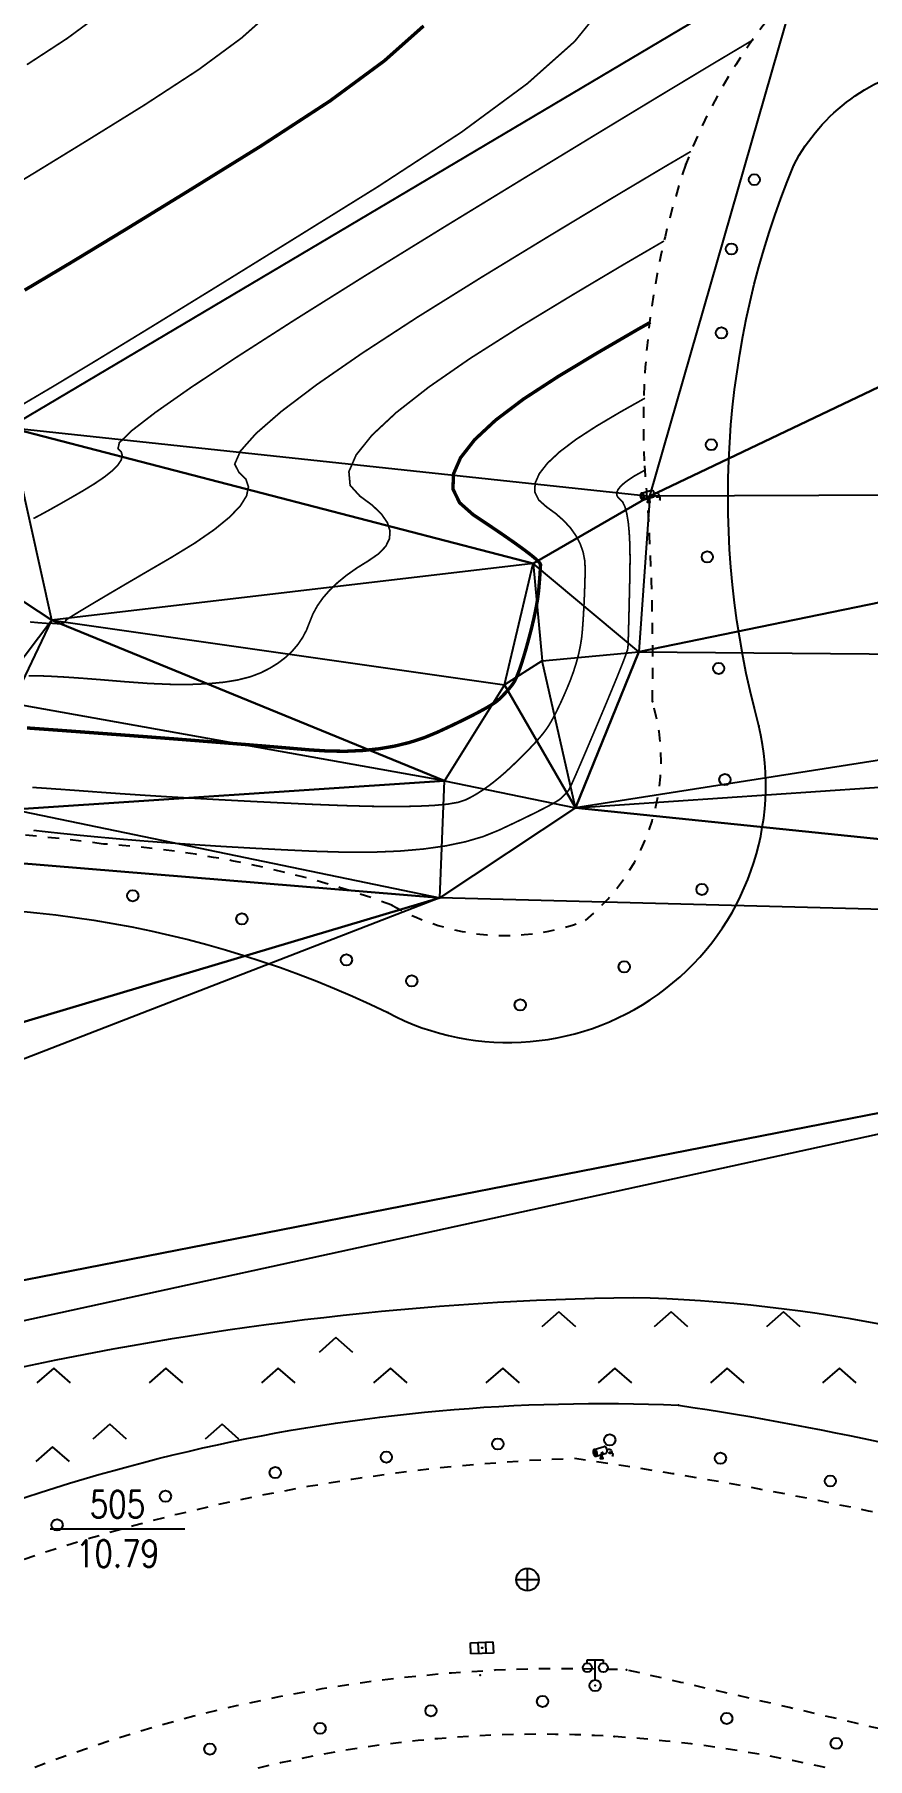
# Model space of a CAD drawing. Extents: x 1060 to 1934, y 610 to 1562.
# Drawn here: x 1228.1 to 1265.2, y 650.7 to 727.5 of the extents above; entities that cross this region are included whole.
import ezdxf
from ezdxf.enums import TextEntityAlignment as Align

# ---------------------------------------------------------------- set-up
doc = ezdxf.new("R2010")
doc.units = 0
doc.header["$LTSCALE"] = 0.5
doc.header["$PDSIZE"] = 0.2
doc.linetypes.add('X6', pattern=[2, 1, -1])
doc.layers.get('0').update_dxf_attribs({"linetype": 'CONTINUOUS'})
for name, color, linetype in [('COMPONENT', 4, 'CONTINUOUS'), ('DGX', 2, 'CONTINUOUS'), ('DLDW', 11, 'CONTINUOUS'), ('DLSS', 4, 'CONTINUOUS'), ('GXYZ', 2, 'CONTINUOUS'), ('KZD', 1, 'CONTINUOUS'), ('SJW', 1, 'CONTINUOUS'), ('SXSS', 5, 'CONTINUOUS'), ('ZBTZ', 3, 'CONTINUOUS'), ('ZDH', 1, 'CONTINUOUS')]:
    doc.layers.add(name, color=color, linetype=linetype)
doc.styles.add('HZ', font='rs.shx', dxfattribs={"width": 0.8, "bigfont": 'hztxt.shx'})

# ---------------------------------------------------------------- blocks, each defined once
blk = doc.blocks.new('gc211')
for p, q in [((0, 0), (-1.5, -1.32)), ((1.5, -1.32), (0, 0))]:
    blk.add_line(p, q)
blk = doc.blocks.new('gcbj0612')
for p, q in [((-0.75, 0.26), (0.16, 0.53)), ((-0.57, -0.34), (0.34, -0.07))]:
    blk.add_line(p, q)
at = {"flags": 128}
for points in [[(-0.73, 0.26), (-0.77, 0.25), (-0.79, 0.23), (-0.81, 0.19), (-0.83, 0.15), (-0.84, 0.1), (-0.84, 0.05), (-0.84, -0.01), (-0.83, -0.07), (-0.81, -0.12), (-0.79, -0.18), (-0.77, -0.23), (-0.74, -0.27), (-0.7, -0.3), (-0.67, -0.33), (-0.63, -0.34), (-0.6, -0.34), (-0.57, -0.34), (-0.54, -0.32), (-0.51, -0.29), (-0.49, -0.25), (-0.48, -0.2), (-0.47, -0.15), (-0.47, -0.1), (-0.48, -0.04), (-0.49, 0.02), (-0.51, 0.07), (-0.54, 0.13), (-0.56, 0.17), (-0.6, 0.21), (-0.63, 0.24), (-0.67, 0.26), (-0.7, 0.27)], [(-0.71, 0.18), (-0.72, 0.17), (-0.75, 0.12), (-0.75, 0.04), (-0.74, -0.06), (-0.7, -0.15), (-0.66, -0.22), (-0.62, -0.25), (-0.6, -0.26), (-0.59, -0.24), (-0.57, -0.2), (-0.56, -0.12), (-0.58, -0.02), (-0.61, 0.08), (-0.66, 0.14), (-0.7, 0.17)]]:
    blk.add_lwpolyline(points, close=True, dxfattribs=at)
blk.add_lwpolyline([(0.3, -0.08), (0.33, -0.07), (0.36, -0.05), (0.38, -0.02), (0.4, 0.02), (0.41, 0.07), (0.42, 0.12), (0.41, 0.18), (0.41, 0.23), (0.39, 0.29), (0.37, 0.35), (0.35, 0.4), (0.32, 0.44), (0.28, 0.48), (0.25, 0.51), (0.21, 0.52), (0.18, 0.53), (0.15, 0.52)], dxfattribs=at)
at = {"extrusion": (0, 0, -1), "flags": 128}
blk.add_lwpolyline([(-0.4, 0.25), (-0.51, 0.28), (-0.61, 0.29), (-0.69, 0.27), (-0.77, 0.2), (-0.81, 0.09), (-0.82, -0.01), (-0.8, -0.06), (-0.76, -0.08), (-0.7, -0.09), (-0.64, -0.09), (-0.59, -0.07), (-0.57, -0.04), (-0.59, -0.01), (-0.63, 0.02), (-0.69, 0.03), (-0.75, 0.03), (-0.79, 0.02), (-0.84, -0.01), (-0.89, -0.1), (-0.91, -0.19), (-0.9, -0.29), (-0.87, -0.38)], dxfattribs=at)
blk.add_lwpolyline([(-0.09, -0.2), (-0.22, -0.54), (0.05, -0.54)], close=True)
blk = doc.blocks.new('gc041')
for p, q in [((-1, 0.5), (1, 0.5)), ((-1, -0.5), (-1, 0.5)), ((-0.33, 0.5), (-0.33, -0.5)), ((0.33, 0.5), (0.33, -0.5)), ((1, 0.5), (1, -0.5)), ((1, -0.5), (-1, -0.5))]:
    blk.add_line(p, q)
blk = doc.blocks.new('gc043')
for p, q in [((-1, 0), (1, 0)), ((0, -1), (0, 1))]:
    blk.add_line(p, q)
blk.add_circle((0, 0), 1)
blk = doc.blocks.new('gc170')
at = {"linetype": 'Continuous'}
blk.add_circle((0, 0), 0.5, dxfattribs=at)
blk = doc.blocks.new('gc097')
for p, q in [((-0.7, 2), (-0.7, 2.3)), ((-0.7, 2.3), (0.7, 2.3)), ((0, 0.5), (0, 2.3)), ((0.7, 2.3), (0.7, 2))]:
    blk.add_line(p, q)
for centre, radius in [((-0.7, 1.6), 0.4), ((0.73, 1.6), 0.4), ((0, 0), 0.5)]:
    blk.add_circle(centre, radius)

msp = doc.modelspace()

# ---------------------------------------------------------------- linework, layer by layer
at = {"linetype": 'Continuous'}
msp.add_point((1253.067, 653.996, 10.243), dxfattribs=at)
at = {"layer": 'DGX', "linetype": 'Continuous', "const_width": 0.075, "flags": 128}
for points, elevation in [([(1238.7, 728.584), (1237.32, 727.357), (1235.406, 725.946), (1232.958, 724.349), (1230.403, 722.766), (1228.168, 721.395), (1226.253, 720.235)], 13), ([(1253.448, 728.794), (1252.154, 727.2), (1250.043, 725.322), (1247.112, 723.161), (1243.364, 720.717), (1239.46, 718.293), (1236.063, 716.192), (1233.173, 714.415), (1230.791, 712.962), (1228.916, 711.833), (1227.548, 711.027)], 12), ([(1230.959, 728.375), (1229.553, 727.338), (1227.755, 726.165)], 13.5), ([(1260.116, 727.28), (1258.217, 726.149), (1255.891, 724.749), (1253.136, 723.08), (1249.952, 721.142), (1246.341, 718.936), (1242.767, 716.734), (1239.695, 714.809), (1237.125, 713.16), (1235.058, 711.788), (1233.493, 710.692), (1232.431, 709.873), (1231.871, 709.33), (1231.814, 709.063), (1231.958, 708.922), (1232.006, 708.754), (1231.955, 708.559), (1231.807, 708.338), (1231.562, 708.09), (1231.219, 707.815), (1230.778, 707.514), (1230.24, 707.185), (1229.683, 706.863), (1229.185, 706.579), (1228.747, 706.334), (1228.369, 706.127), (1228.05, 705.959)], 11.5), ([(1257.329, 722.302), (1256.182, 721.63), (1253.735, 720.173), (1251.019, 718.536), (1248.036, 716.719), (1245.138, 714.914), (1242.682, 713.314), (1240.666, 711.919), (1239.092, 710.728), (1237.958, 709.741), (1237.265, 708.959), (1237.012, 708.382), (1237.201, 708.01), (1237.511, 707.714), (1237.625, 707.367), (1237.542, 706.97), (1237.263, 706.521), (1236.786, 706.022), (1236.113, 705.472), (1235.244, 704.87), (1234.177, 704.218), (1233.085, 703.582), (1232.137, 703.028), (1231.334, 702.555), (1230.676, 702.165), (1230.163, 701.857), (1229.794, 701.632), (1229.57, 701.488), (1229.491, 701.427), (1229.483, 701.407), (1229.473, 701.388), (1229.462, 701.371), (1229.448, 701.355), (1229.432, 701.34), (1229.414, 701.326), (1229.394, 701.314), (1229.372, 701.303), (1229.346, 701.293), (1229.316, 701.285), (1229.282, 701.28), (1229.242, 701.276), (1229.199, 701.274), (1229.15, 701.274), (1229.097, 701.277), (1229.04, 701.281), (1228.983, 701.286), (1228.933, 701.289), (1228.889, 701.292), (1228.853, 701.293), (1228.822, 701.293), (1228.799, 701.292), (1228.782, 701.291), (1228.771, 701.288), (1228.751, 701.285), (1228.706, 701.286), (1228.635, 701.29), (1228.539, 701.297), (1228.418, 701.307), (1228.271, 701.319), (1228.098, 701.335), (1227.901, 701.353)], 11), ([(1256.134, 718.315), (1254.334, 717.267), (1252.086, 715.93), (1249.73, 714.502), (1247.51, 713.094), (1245.669, 711.819), (1244.208, 710.677), (1243.125, 709.667), (1242.422, 708.79), (1242.098, 708.046), (1242.153, 707.435), (1242.588, 706.956), (1243.14, 706.55), (1243.548, 706.157), (1243.811, 705.777), (1243.93, 705.41), (1243.905, 705.056), (1243.735, 704.715), (1243.421, 704.387), (1242.963, 704.072), (1242.458, 703.759), (1242.004, 703.439), (1241.601, 703.111), (1241.249, 702.775), (1240.948, 702.431), (1240.699, 702.079), (1240.5, 701.719), (1240.352, 701.351), (1240.211, 700.991), (1240.032, 700.653), (1239.816, 700.337), (1239.563, 700.043), (1239.272, 699.771), (1238.944, 699.522), (1238.578, 699.294), (1238.175, 699.089), (1237.712, 698.913), (1237.164, 698.773), (1236.533, 698.669), (1235.818, 698.602), (1235.019, 698.57), (1234.136, 698.575), (1233.169, 698.616), (1232.118, 698.693), (1231.088, 698.779), (1230.185, 698.849), (1229.408, 698.901), (1228.758, 698.937), (1228.234, 698.956), (1227.836, 698.958)], 10.5), ([(1255.286, 711.317), (1254.22, 710.719), (1253.12, 710.068), (1252.215, 709.48), (1251.49, 708.931), (1250.944, 708.422), (1250.578, 707.953), (1250.39, 707.524), (1250.382, 707.134), (1250.552, 706.784), (1250.902, 706.474), (1251.314, 706.176), (1251.669, 705.863), (1251.969, 705.536), (1252.212, 705.194), (1252.399, 704.837), (1252.53, 704.466), (1252.605, 704.08), (1252.624, 703.679), (1252.614, 703.279), (1252.602, 702.894), (1252.588, 702.525), (1252.572, 702.172), (1252.555, 701.834), (1252.536, 701.511), (1252.515, 701.204), (1252.493, 700.913), (1252.462, 700.626), (1252.416, 700.334), (1252.356, 700.035), (1252.282, 699.73), (1252.192, 699.418), (1252.088, 699.101), (1251.969, 698.777), (1251.836, 698.448), (1251.698, 698.127), (1251.566, 697.831), (1251.439, 697.56), (1251.317, 697.312), (1251.201, 697.09), (1251.09, 696.891), (1250.985, 696.717), (1250.885, 696.568), (1250.776, 696.423), (1250.645, 696.261), (1250.491, 696.083), (1250.315, 695.889), (1250.115, 695.679), (1249.893, 695.453), (1249.648, 695.21), (1249.381, 694.952), (1249.104, 694.694), (1248.831, 694.456), (1248.563, 694.236), (1248.299, 694.036), (1248.039, 693.855), (1247.783, 693.692), (1247.531, 693.549), (1247.283, 693.425), (1246.962, 693.321), (1246.489, 693.24), (1245.865, 693.182), (1245.089, 693.147), (1244.162, 693.134), (1243.084, 693.144), (1241.854, 693.177), (1240.473, 693.232), (1239.048, 693.299), (1237.689, 693.367), (1236.394, 693.435), (1235.165, 693.503), (1234, 693.572), (1232.901, 693.641), (1231.866, 693.71), (1230.897, 693.78), (1230.013, 693.846), (1229.235, 693.902), (1228.564, 693.949), (1227.999, 693.986)], 9.5), ([(1255.286, 708.113), (1254.814, 707.851), (1254.554, 707.681), (1254.345, 707.524), (1254.188, 707.377), (1254.083, 707.242), (1254.029, 707.119), (1254.026, 707.007), (1254.076, 706.906), (1254.176, 706.817), (1254.294, 706.691), (1254.393, 706.481), (1254.475, 706.186), (1254.539, 705.807), (1254.584, 705.344), (1254.612, 704.796), (1254.622, 704.164), (1254.613, 703.448), (1254.597, 702.733), (1254.582, 702.106), (1254.569, 701.568), (1254.557, 701.117), (1254.547, 700.754), (1254.538, 700.479), (1254.531, 700.292), (1254.526, 700.192), (1254.502, 700.094), (1254.439, 699.909), (1254.337, 699.638), (1254.197, 699.28), (1254.017, 698.836), (1253.799, 698.305), (1253.542, 697.688), (1253.246, 696.985), (1252.948, 696.283), (1252.688, 695.67), (1252.464, 695.147), (1252.277, 694.713), (1252.126, 694.369), (1252.012, 694.114), (1251.935, 693.948), (1251.894, 693.872), (1251.869, 693.839), (1251.839, 693.802), (1251.804, 693.761), (1251.763, 693.717), (1251.718, 693.668), (1251.667, 693.616), (1251.61, 693.561), (1251.549, 693.501), (1251.449, 693.425), (1251.278, 693.32), (1251.036, 693.185), (1250.723, 693.021), (1250.338, 692.827), (1249.882, 692.604), (1249.355, 692.352), (1248.756, 692.07), (1248.074, 691.796), (1247.293, 691.567), (1246.414, 691.383), (1245.438, 691.245), (1244.364, 691.151), (1243.192, 691.103), (1241.923, 691.101), (1240.556, 691.143), (1239.168, 691.209), (1237.835, 691.279), (1236.559, 691.352), (1235.338, 691.429), (1234.173, 691.509), (1233.064, 691.592), (1232.011, 691.678), (1231.014, 691.768), (1230.101, 691.855), (1229.303, 691.936), (1228.619, 692.009), (1228.05, 692.075)], 9)]:
    msp.add_lwpolyline(points, dxfattribs=dict(at, elevation=elevation))
at = {"layer": 'DGX', "color": 3, "linetype": 'Continuous', "const_width": 0.15, "flags": 128}
for points, elevation in [([(1245.427, 727.892), (1243.681, 726.34), (1241.259, 724.553), (1238.161, 722.533), (1234.927, 720.53), (1232.098, 718.794), (1229.675, 717.327), (1227.657, 716.127)], 12.5), ([(1255.532, 714.699), (1254.933, 714.361), (1253.153, 713.324), (1251.425, 712.285), (1249.877, 711.278), (1248.635, 710.339), (1247.7, 709.468), (1247.072, 708.664), (1246.751, 707.929), (1246.737, 707.262), (1247.029, 706.662), (1247.629, 706.131), (1248.334, 705.661), (1248.946, 705.246), (1249.463, 704.886), (1249.885, 704.581), (1250.214, 704.331), (1250.448, 704.136), (1250.588, 703.996), (1250.634, 703.911), (1250.632, 703.844), (1250.628, 703.757), (1250.621, 703.651), (1250.613, 703.526), (1250.602, 703.381), (1250.59, 703.217), (1250.575, 703.033), (1250.558, 702.83), (1250.535, 702.607), (1250.502, 702.363), (1250.457, 702.099), (1250.402, 701.814), (1250.336, 701.509), (1250.26, 701.183), (1250.172, 700.836), (1250.074, 700.469), (1249.974, 700.11), (1249.878, 699.788), (1249.789, 699.503), (1249.705, 699.254), (1249.626, 699.042), (1249.553, 698.866), (1249.486, 698.728), (1249.424, 698.626), (1249.362, 698.542), (1249.295, 698.456), (1249.223, 698.368), (1249.146, 698.279), (1249.063, 698.188), (1248.976, 698.096), (1248.883, 698.002), (1248.785, 697.906), (1248.654, 697.799), (1248.462, 697.67), (1248.21, 697.52), (1247.897, 697.348), (1247.524, 697.154), (1247.09, 696.939), (1246.596, 696.702), (1246.04, 696.443), (1245.44, 696.195), (1244.808, 695.99), (1244.145, 695.827), (1243.451, 695.707), (1242.726, 695.63), (1241.97, 695.596), (1241.184, 695.604), (1240.366, 695.655), (1239.507, 695.729), (1238.598, 695.805), (1237.638, 695.884), (1236.627, 695.965), (1235.565, 696.049), (1234.453, 696.136), (1233.289, 696.225), (1232.075, 696.316), (1230.911, 696.403), (1229.898, 696.478), (1229.036, 696.541), (1228.324, 696.593), (1227.763, 696.633)], 10)]:
    msp.add_lwpolyline(points, dxfattribs=dict(at, elevation=elevation))
at = {"layer": 'DLSS', "linetype": 'X6', "flags": 128}
for points in [[(1408.544, 686.429, 0.003219), (1404.524, 685.593, 0.008858), (1403.071, 685.254, 0.003595), (1393.075, 682.658, 0.00648), (1387.559, 681.106, 0.029024), (1377.19, 677.377, 0.035153), (1369.09, 673.226, 0.009575), (1366.213, 671.41, 0.00381), (1359.107, 666.655, 0.02337), (1349.285, 659.279, -0.0205), (1338.138, 650.808, -0.057318), (1326.617, 644.598, -0.062614), (1315.015, 641.577, -0.042178), (1308.343, 641.274, -0.017523), (1292.335, 642.46, -0.001962), (1271.736, 647.779, 0.075148), (1253.918, 651.725, 0.065994), (1239.995, 650.749, 0.05986), (1225.406, 645.892, 0.049769), (1212.85, 637.909, -0.000641), (1197.319, 626.144, -0.066341), (1178.937, 616.632, -0.070545), (1156.393, 611.204, -0.102984), (1130.452, 611.278, -0.081812), (1100.142, 623.081, -0.059306), (1082.007, 636.955, -0.073347), (1070.772, 651.649, -0.089119), (1060.695, 677.995, -0.07546), (1060.664, 695.964, -0.047147), (1063.441, 708.596, 0.012072), (1068.13, 724.192, 0.012054), (1071.532, 741.814, 0.022876), (1075.572, 764.117)], [(1407.976, 689.595, 0.014204), (1384.453, 683.319, 0.043111), (1370.438, 677.394, 0.034186), (1358.429, 669.907, -0.039245), (1344.84, 660.003, -0.061802), (1339.833, 655.752, -0.163796), (1315.12, 644.651, -0.078504), (1292.99, 645.399, 0.005671), (1254.47, 654.693, 0.118848), (1224.197, 648.698, 0.053352), (1190.789, 625.621, -0.113603), (1158.789, 614.503, -0.181463), (1100.635, 626.274, -0.137265), (1073.695, 652.671, -0.185452), (1063.693, 696.122, -0.01739), (1070.187, 719.966, 0.006791), (1077.06, 754.369)]]:
    msp.add_lwpolyline(points, format="xyb", dxfattribs=at)
at = {"layer": 'DLSS', "linetype": 'X6', "elevation": 10.381, "flags": 128}
msp.add_lwpolyline([(1406.377, 698.493, 0.040196), (1380.811, 691.104, 0.046114), (1365.746, 684.592, -0.006149), (1355.424, 678.263, 0.026814), (1340.996, 667.572, -0.049423), (1333.32, 661.365, -0.141239), (1315.58, 653.597, -0.120865), (1286.586, 655.821, 0.047545), (1252.141, 664.103, 0.093214), (1221.234, 657.155, 0.045435), (1187.865, 635.252, -0.108268), (1155.696, 623.414, -0.179875), (1099.296, 637.541, -0.113409), (1076.526, 665.961, -0.121586), (1073.326, 700.085, -0.052532), (1078.185, 718.329, 0.040051), (1084.357, 742.749), (1084.357, 742.749, 0.001981), (1085.852, 753.019, -0.13998)], format="xyb", dxfattribs=at)
at = {"layer": 'DLSS', "linetype": 'X6'}
msp.add_lwpolyline([(1150.012, 656.889, 0.15906), (1168.262, 657.296, 0.041567), (1179.638, 665.238, 0.070283), (1185.176, 671.328, 0.003171), (1185.996, 672.549, -0.018312), (1186.144, 672.756, -0.003532), (1186.457, 673.156, -0.000505), (1188.672, 675.932, -0.006204), (1190.046, 677.609, -0.00216), (1194.074, 682.357, -0.116224), (1199.59, 686.393, -0.094383), (1216.18, 691.709, -0.062004), (1231.171, 691.466, -0.070611), (1244.018, 688.746, 0.22775), (1252.63, 688.062, 0.303665), (1255.617, 697.817, 0.026043), (1255.257, 708.521, -0.093778), (1257.103, 721.731, -0.116518), (1263.419, 731.047, -0.124473)], format="xyb", dxfattribs=at)
at = {"layer": 'KZD', "linetype": 'Continuous'}
msp.add_line((1228.79, 660.97), (1234.79, 660.97), dxfattribs=at)
at = {"layer": 'SJW', "linetype": 'Continuous'}
for points in [[(1213.364, 731.189, 14.883), (1262.437, 731.054, 11.849), (1226.965, 710.012, 11.95)], [(1262.437, 731.054, 11.849), (1226.965, 710.012, 11.95), (1255.499, 706.955, 8.798)], [(1262.437, 731.054, 11.849), (1283.54, 720.314, 8.785), (1255.499, 706.955, 8.798)], [(1283.54, 720.314, 8.785), (1289.396, 707.082, 8.827), (1255.499, 706.955, 8.798)], [(1226.965, 710.012, 11.95), (1255.499, 706.955, 8.798), (1250.308, 703.949, 10.082)], [(1226.965, 710.012, 11.95), (1250.308, 703.949, 10.082), (1228.861, 701.431, 11.029)], [(1226.965, 710.012, 11.95), (1227.043, 702.629, 11.205), (1228.861, 701.431, 11.029)], [(1289.396, 707.082, 8.827), (1255.499, 706.955, 8.798), (1255.018, 700.018, 8.879)], [(1289.396, 707.082, 8.827), (1255.018, 700.018, 8.879), (1294.308, 699.68, 9.223)], [(1255.499, 706.955, 8.798), (1255.018, 700.018, 8.879), (1250.308, 703.949, 10.082)], [(1250.308, 703.949, 10.082), (1228.861, 701.431, 11.029), (1249.033, 698.56, 10.059)], [(1250.308, 703.949, 10.082), (1250.703, 699.624, 9.902), (1249.033, 698.56, 10.059)], [(1255.018, 700.018, 8.879), (1250.308, 703.949, 10.082), (1250.703, 699.624, 9.902)], [(1227.043, 702.629, 11.205), (1228.861, 701.431, 11.029), (1227.089, 699.072, 10.595)], [(1228.861, 701.431, 11.029), (1227.089, 699.072, 10.595), (1227.106, 697.717, 10.196)], [(1228.861, 701.431, 11.029), (1246.352, 694.281, 9.816), (1227.106, 697.717, 10.196)], [(1228.861, 701.431, 11.029), (1249.033, 698.56, 10.059), (1246.352, 694.281, 9.816)], [(1252.195, 693.069, 8.851), (1250.703, 699.624, 9.902), (1249.033, 698.56, 10.059)], [(1255.018, 700.018, 8.879), (1252.195, 693.069, 8.851), (1250.703, 699.624, 9.902)], [(1255.018, 700.018, 8.879), (1294.308, 699.68, 9.223), (1252.195, 693.069, 8.851)], [(1294.308, 699.68, 9.223), (1252.195, 693.069, 8.851), (1298.026, 696.198, 9.486)], [(1249.033, 698.56, 10.059), (1246.352, 694.281, 9.816), (1252.195, 693.069, 8.851)], [(1246.352, 694.281, 9.816), (1227.106, 697.717, 10.196), (1227.161, 693, 9.298)], [(1252.195, 693.069, 8.851), (1298.026, 696.198, 9.486), (1306.58, 687.484, 8.646)], [(1246.352, 694.281, 9.816), (1227.161, 693, 9.298), (1246.15, 689.076, 8.566)], [(1246.352, 694.281, 9.816), (1252.195, 693.069, 8.851), (1246.15, 689.076, 8.566)], [(1227.161, 693, 9.298), (1246.15, 689.076, 8.566), (1227.092, 690.646, 8.489)], [(1252.195, 693.069, 8.851), (1306.58, 687.484, 8.646), (1246.15, 689.076, 8.566)], [(1246.15, 689.076, 8.566), (1184.404, 670.666, 8.95), (1227.092, 690.646, 8.489)], [(1306.58, 687.484, 8.646), (1246.15, 689.076, 8.566), (1176.279, 662.011, 9.038)], [(1246.15, 689.076, 8.566), (1176.279, 662.011, 9.038), (1184.404, 670.666, 8.95)], [(1306.58, 687.484, 8.646), (1176.279, 662.011, 9.038), (1168.262, 657.296, 8.995)]]:
    msp.add_polyline3d(points, close=True, dxfattribs=at)
at = {"layer": 'SXSS', "linetype": 'Continuous', "flags": 128}
msp.add_lwpolyline([(1126.609, 669.505, 0.328663), (1169.641, 653.548, 0.154167), (1198.187, 679.718, -0.177876), (1217.026, 688.201, -0.14882), (1243.826, 683.958, 0.64384), (1260.364, 696.726, -0.166482), (1261.912, 721.698, -0.493377), (1275.294, 723.993, -0.064426), (1290.014, 692.872, 0.254975), (1304.206, 682.216, 0.096877), (1316.215, 682.317, -0.004628), (1318.204, 682.994, 0.208464), (1327.974, 692.324, 0.231285), (1327.916, 704.891, -0.080468), (1313.437, 731.349, -0.085786), (1308.258, 746.853, -0.036776), (1306.608, 766.922, -0.138111), (1309.425, 782.172, -0.365521), (1317.262, 787.815, -0.359309), (1320.8, 784.449), (1321.271, 777.557, 0.10943), (1332.328, 739.727, 0.250782), (1346.925, 731.033, 0.183831), (1359.819, 736.288, 0.090786)], format="xyb", dxfattribs=at)
at = {"layer": 'ZBTZ', "linetype": 'Continuous', "flags": 128}
for points in [[(1364.113, 697.434, 0.009584), (1356.225, 691.555, 0.001648), (1351.166, 687.604, -0.004221), (1349.183, 686.072, -0.018896), (1344.022, 682.453, 0.035565), (1336.017, 676.721, 0.001859), (1329.687, 671.166, -0.058354), (1325.129, 668.081), (1327.143, 663.835), (1325.477, 663.044), (1323.461, 667.277, -0.061038), (1315.144, 664.544, -0.063843), (1296.583, 662.615, -0.095074), (1278.084, 666.499, 0.088253), (1254.767, 671.265, 0.049634), (1227.351, 668.124, 0.081913), (1211.737, 661.947, 0.0032), (1201.145, 655.502, 0.011583), (1198.272, 653.636), (1196.614, 652.503, 0.004009), (1189.693, 647.69, -0.003286), (1181.258, 641.806, -0.06734), (1174.009, 638.141, -0.03781), (1160.064, 634.462, -0.047934)], [(1153.052, 625.632, 0.062873), (1169.648, 629.06, 0.046046), (1186.806, 637.174, 0.016677), (1200.74, 647.594, -0.036205), (1215.14, 657.072, -0.064732), (1235.599, 664.575, -0.066364), (1256.773, 666.479, -0.038693), (1276.895, 661.893, 0.054741), (1296.314, 657.01, 0.079578), (1315.375, 657.027, 0.035673), (1320.481, 658.468, 0.001442), (1322.465, 659.301, 0.006522), (1322.9, 659.492, 0.005264), (1323.685, 659.859, 0.001546), (1326.339, 661.143, 0.075835), (1337.851, 669.106, -0.05139), (1354.196, 681.631, -0.017103), (1359.539, 684.669, -0.02472)]]:
    msp.add_lwpolyline(points, format="xyb", dxfattribs=at)
at = {"layer": 'ZDH', "linetype": 'Continuous'}
for p in [(1257.103, 721.731, 8.469), (1257.103, 721.731, 8.469), (1261.912, 721.698, 8.444), (1261.912, 721.698, 8.444), (1255.499, 706.955, 8.798), (1255.499, 706.955, 8.798), (1250.308, 703.949, 10.082), (1250.308, 703.949, 10.082), (1228.861, 701.431, 11.029), (1228.861, 701.431, 11.029), (1228.861, 701.431, 11.029), (1250.703, 699.624, 9.902), (1250.703, 699.624, 9.902), (1250.703, 699.624, 9.902), (1255.018, 700.018, 8.879), (1255.018, 700.018, 8.879), (1255.018, 700.018, 8.879), (1249.033, 698.56, 10.059), (1249.033, 698.56, 10.059), (1249.033, 698.56, 10.059), (1255.617, 697.817, 8.43), (1255.617, 697.817, 8.43), (1260.364, 696.726, 8.385), (1260.364, 696.726, 8.385), (1246.352, 694.281, 9.816), (1246.352, 694.281, 9.816), (1246.352, 694.281, 9.816), (1252.195, 693.069, 8.851), (1252.195, 693.069, 8.851), (1252.195, 693.069, 8.851), (1244.018, 688.746, 8.465), (1244.018, 688.746, 8.465), (1246.15, 689.076, 8.566), (1246.15, 689.076, 8.566), (1246.15, 689.076, 8.566), (1243.826, 683.958, 8.402), (1243.826, 683.958, 8.402), (1256.773, 666.479, 10.636), (1256.773, 666.479, 10.636), (1253.352, 664.342, 10.663), (1253.352, 664.342, 10.663), (1253.394, 664.377, 10.669), (1253.394, 664.377, 10.669), (1250.053, 658.711, 10.555), (1250.053, 658.711, 10.555), (1248.023, 655.672, 10.529), (1248.023, 655.672, 10.529), (1248.042, 655.679, 10.519), (1248.042, 655.679, 10.519), (1247.952, 654.451, 10.668), (1247.952, 654.451, 10.668), (1254.47, 654.693, 10.469), (1254.47, 654.693, 10.469), (1253.918, 651.725, 10.657), (1253.918, 651.725, 10.657)]:
    msp.add_point(p, dxfattribs=at)

# ---------------------------------------------------------------- block references
at = {"layer": 'COMPONENT', "linetype": 'Continuous', "xscale": 0.5, "yscale": 0.5}
for p in [(1255.499, 706.955, 8.798), (1253.394, 664.377, 10.669)]:
    msp.add_blockref('gcbj0612', p, dxfattribs=at)
at = {"layer": 'DLDW', "linetype": 'Continuous', "xscale": 0.5, "yscale": 0.5}
msp.add_blockref('gc097', (1253.067, 653.996, 10.243), dxfattribs=at)
at = {"layer": 'GXYZ', "linetype": 'Continuous', "xscale": 0.5, "yscale": 0.5}
msp.add_blockref('gc043', (1250.053, 658.711), dxfattribs=at)
at = {"layer": 'GXYZ', "linetype": 'Continuous', "xscale": 0.5, "yscale": 0.5, "zscale": 0.5, "rotation": 2.209825790186417}
msp.add_blockref('gc041', (1248.023, 655.672, 10.529), dxfattribs=at)
at = {"layer": 'ZBTZ', "linetype": 'Continuous', "xscale": 0.5, "yscale": 0.5}
for p, rotation in [((1260.157, 721.045), 74.60875343904254), ((1259.139, 717.961), 83.17386222489797), ((1258.691, 714.221), 83.17386222489797), ((1258.241, 709.245), 87.94180446282294), ((1258.062, 704.248), 87.94180446282294), ((1258.569, 699.282), 97.14897052220113), ((1258.848, 694.335), 78.18386104256005), ((1232.47, 689.159), 352.2700010924015), ((1257.824, 689.441), 78.18386104256005), ((1237.332, 688.129), 338.6498583429174), ((1241.989, 686.308), 338.6498583429174), ((1254.363, 685.997), 40.29997274135318), ((1244.899, 685.371), 345.1767071345151), ((1249.731, 684.304), 15.66203130179644), ((1248.732, 664.752), 186.1446797625304), ((1253.718, 664.932), 178.5930316151244), ((1243.766, 664.165), 187.1199937461844), ((1258.646, 664.115), 169.9537597607089), ((1238.816, 663.48), 192.1841659108507), ((1263.541, 663.102), 166.6758386185741), ((1233.929, 662.425), 192.1841659108507), ((1229.103, 661.147), 198.7037533362015), ((1250.726, 653.287), 181.6576816976308), ((1245.753, 652.871), 188.9808729634892), ((1258.931, 652.529), 167.0766161499856), ((1240.815, 652.09), 188.9808729634892), ((1235.906, 651.167), 195.0652544733854), ((1263.807, 651.421), 167.7778031905443)]:
    msp.add_blockref('gc170', p, dxfattribs=dict(at, rotation=rotation))
for p in [(1251.449, 670.632), (1256.449, 670.632), (1261.449, 670.632), (1241.522, 669.486), (1228.949, 668.132), (1233.949, 668.132), (1238.949, 668.132), (1243.949, 668.132), (1248.949, 668.132), (1253.949, 668.132), (1258.949, 668.132), (1263.949, 668.132), (1231.449, 665.632), (1236.449, 665.632), (1228.897, 664.627)]:
    msp.add_blockref('gc211', p, dxfattribs=at)

# ---------------------------------------------------------------- texts
at = {"layer": 'KZD', "linetype": 'Continuous', "style": 'HZ', "width": 0.8}
for s, p in [('505', (1231.79, 662.07)), ('10.79', (1231.79, 659.87))]:
    msp.add_text(s, height=1.2, dxfattribs=at).set_placement(p, align=Align.MIDDLE)

doc.saveas('drawing.dxf')
